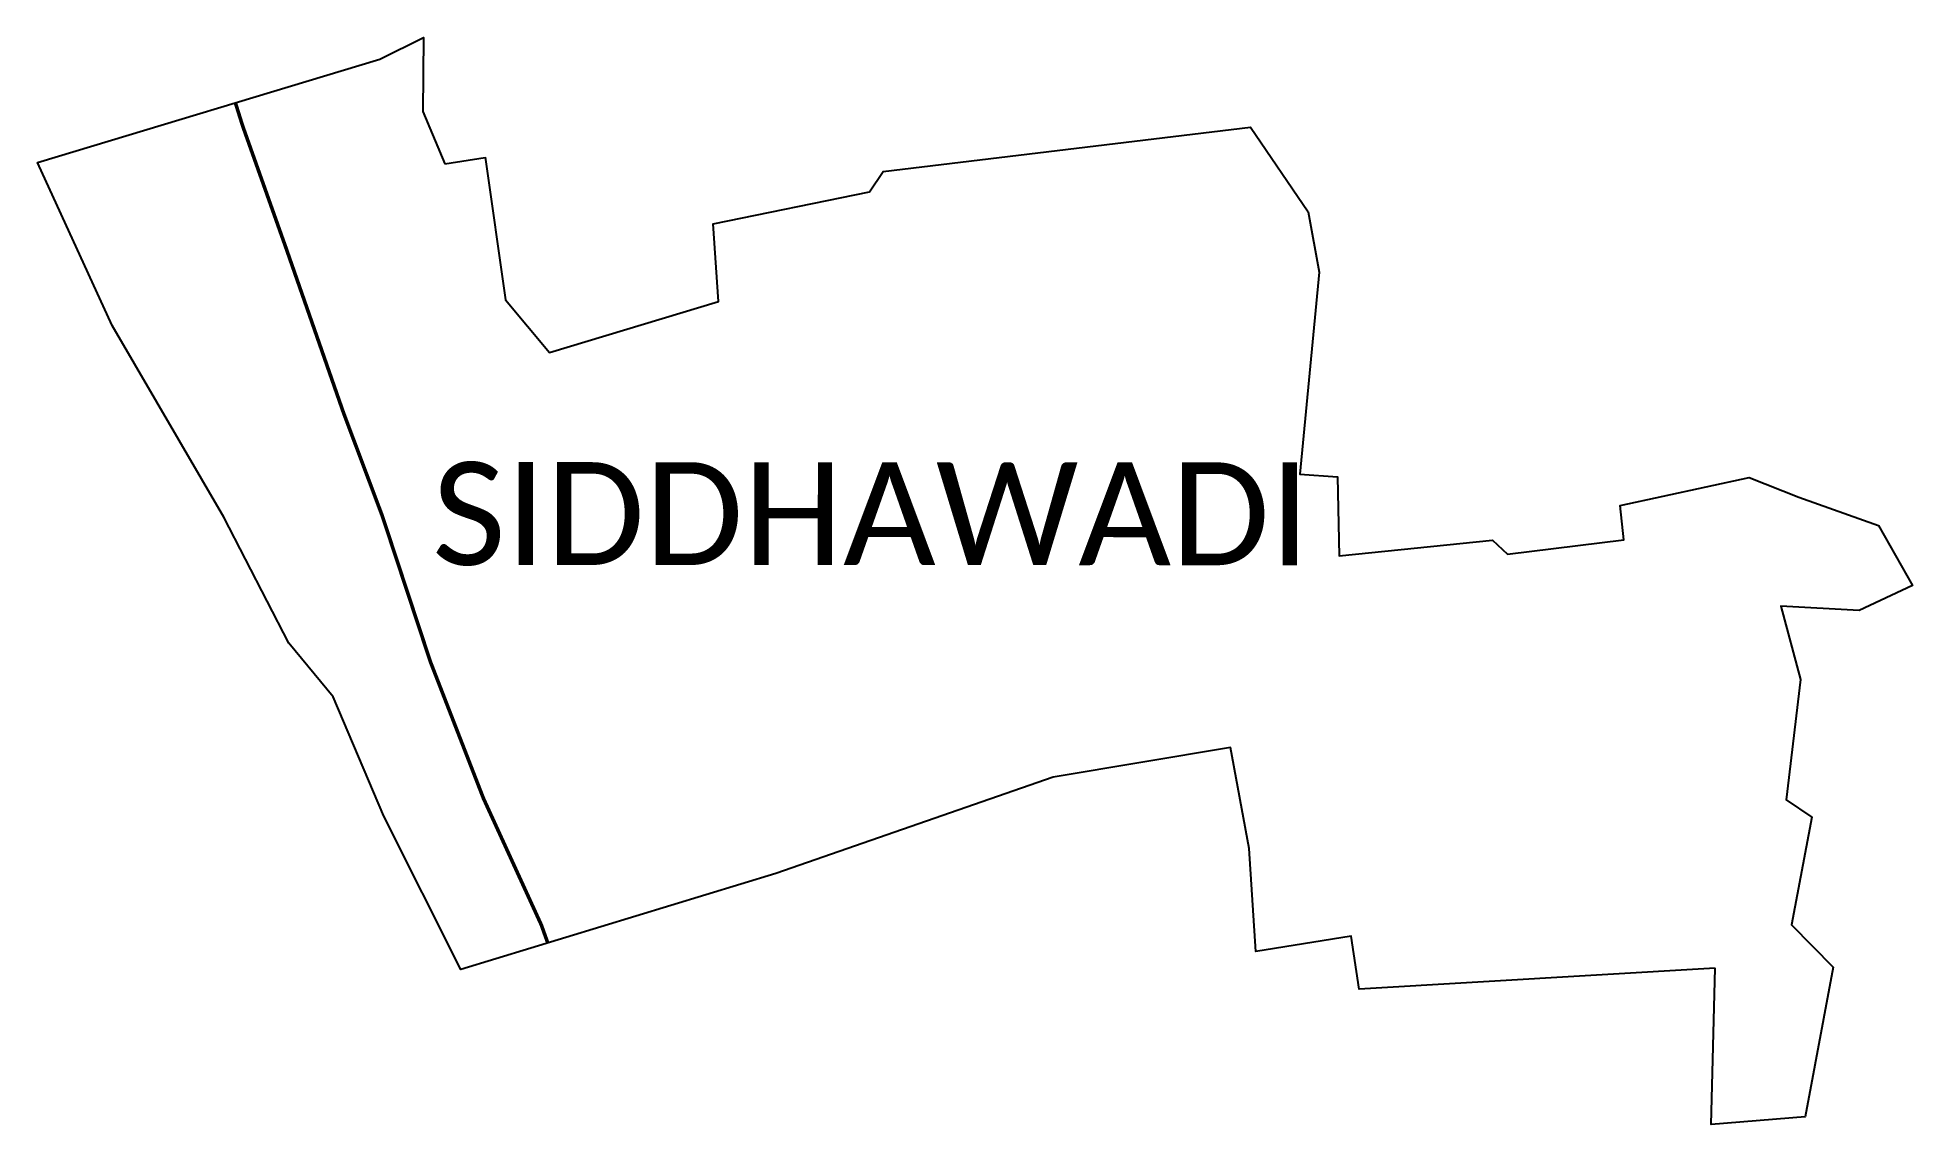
# Model space of a CAD drawing. Header units: metres. Extents: x 353175 to 354739, y 1751298 to 1752204.
import ezdxf

# ---------------------------------------------------------------- set-up
doc = ezdxf.new("R2010")
doc.units = ezdxf.units.M
for name, color, linetype in [('HAZARDS LINE', 1, 'Continuous'), ('village', 3, 'Continuous'), ('VILLAGE NAME', 250, 'Continuous')]:
    doc.layers.add(name, color=color, linetype=linetype)
doc.styles.get("Standard").update_dxf_attribs({"font": 'simplex.shx'})

msp = doc.modelspace()

# ---------------------------------------------------------------- linework, layer by layer
at = {"color": 3, "true_color": 0x00ff00, "flags": 128}
msp.add_lwpolyline([(353514.9, 1752098.7), (353548.7, 1752104.1)], dxfattribs=at)
at = {"layer": 'HAZARDS LINE', "lineweight": 18, "const_width": 3}
msp.add_lwpolyline([(353600.9, 1751448.9), (353595.5, 1751464), (353547.2, 1751569.6), (353503, 1751683.4), (353462.8, 1751805.2), (353430.7, 1751890.5), (353382.5, 1752028.6), (353346.4, 1752130.2), (353340.3, 1752149.6)], dxfattribs=at)
at = {"layer": 'village', "color": 3, "true_color": 0x00ff00}
for points in [[(354574.6, 1751428.1, 0), (354277.8, 1751410.4, 0), (354271.1, 1751454.8, 0), (354191.4, 1751441.9, 0), (354185.9, 1751527.9, 0), (354170.3, 1751612, 0), (354022.5, 1751587.2, 0), (353791.1, 1751506.9, 0), (353528.3, 1751426.8, 0), (353464, 1751554.8, 0), (353421.9, 1751654.3, 0), (353385, 1751698.9, 0), (353330.7, 1751804.1, 0), (353237.4, 1751964, 0), (353175.2, 1752099.8, 0), (353460.8, 1752185.9, 0), (353497.1, 1752204.1, 0), (353496.7, 1752142.4, 0), (353514.9, 1752098.7, 0)], [(353548.7, 1752104.2, 0), (353565.5, 1751985.3, 0), (353602.2, 1751941.3, 0), (353743.2, 1751983.9, 0), (353738.7, 1752048.6, 0), (353869.1, 1752075.5, 0), (353880.6, 1752092.3, 0), (354186.9, 1752129.3, 0), (354235.2, 1752058.6, 0), (354244.3, 1752008.3, 0), (354228.3, 1751839.9, 0), (354259.6, 1751837.7, 0), (354261.1, 1751771.7, 0), (354388.9, 1751785, 0), (354401.4, 1751773.3, 0), (354498.4, 1751785.1, 0), (354495.5, 1751813.9, 0), (354603.1, 1751837.2, 0), (354644.5, 1751820.8, 0), (354711, 1751797.1, 0), (354739.2, 1751747, 0), (354694.7, 1751726.3, 0), (354629.4, 1751730, 0), (354645.7, 1751668.8, 0), (354633.9, 1751568.5, 0), (354655.3, 1751553.8, 0), (354638.4, 1751464, 0), (354673.2, 1751428.8, 0), (354649.7, 1751303.9, 0), (354571.2, 1751297.6, 0), (354574.6, 1751428.1, 0)]]:
    msp.add_polyline3d(points, dxfattribs=at)

# ---------------------------------------------------------------- texts
at = {"layer": 'VILLAGE NAME', "insert": (353504.4, 1751850), "char_height": 85.755, "attachment_point": 1, "rotation": 359.9793}
msp.add_mtext_dynamic_manual_height_columns('{\\fCalibri|b0|i0|c0|p34;SIDDHAWADI}', width=846.213, gutter_width=428.8, heights=[0], dxfattribs=at)

doc.saveas('drawing.dxf')
